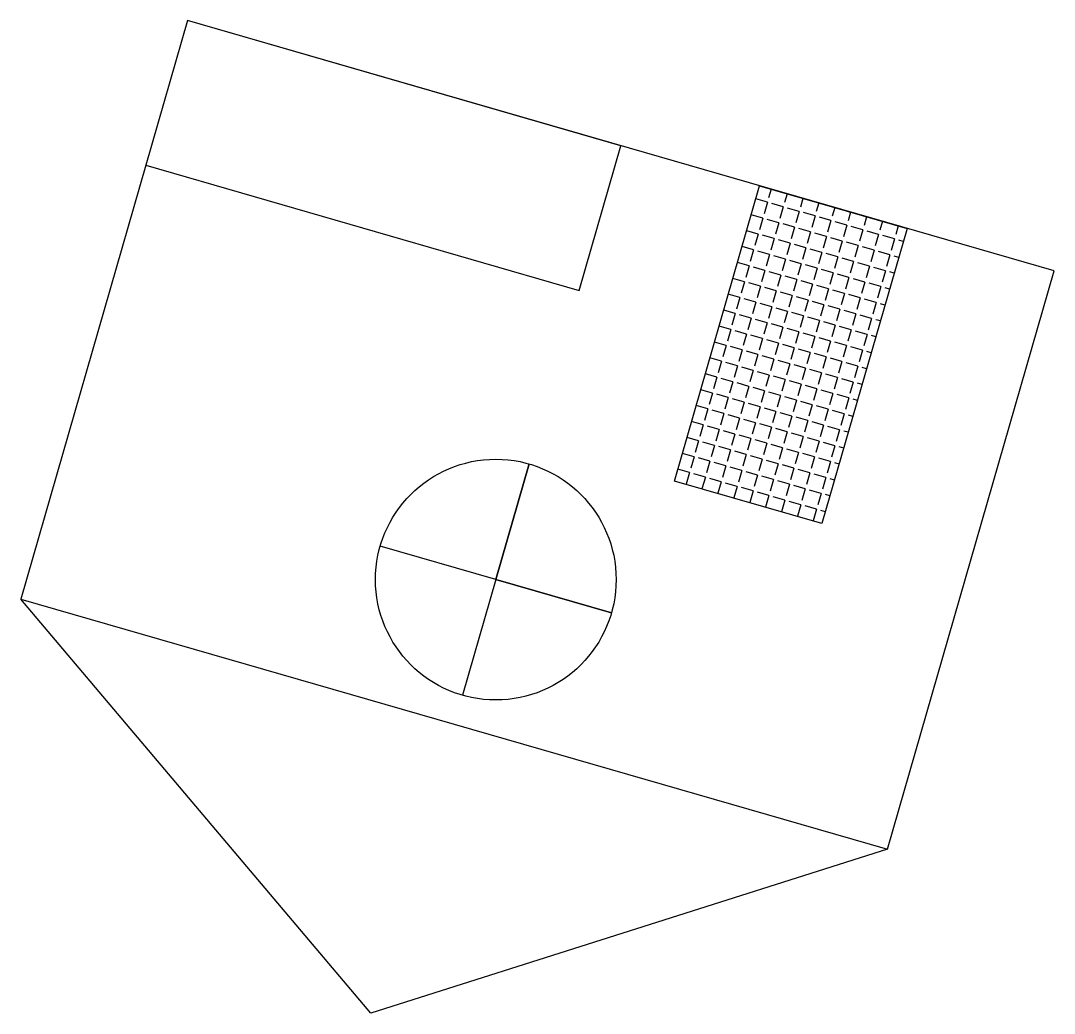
# Model space of a CAD drawing. Header units: inches. Extents: x -26.2 to -9, y 53.7 to 70.2.
import ezdxf

# ---------------------------------------------------------------- set-up
doc = ezdxf.new("R2010")
doc.units = ezdxf.units.IN
doc.header["$MEASUREMENT"] = 0

msp = doc.modelspace()

# ---------------------------------------------------------------- hatches: boundary and pattern name
h = msp.add_hatch()
h.set_pattern_fill('ANGLE', color=256, angle=163.9058)
h.set_pattern_definition([(163.9058, (-2.84468, 69.49123), (-0.0762347, -0.264222), [0.2, -0.075]), (253.9058, (-2.84468, 69.49123), (0.264222, -0.0762347), [0.2, -0.075])])
h.paths.add_polyline_path([(-11.483, 66.78), (-13.936, 67.487), (-15.35, 62.584), (-12.898, 61.876)])

# ---------------------------------------------------------------- linework, layer by layer
for p, q in [((-15.35, 62.584), (-13.936, 67.487)), ((-13.936, 67.487), (-11.483, 66.78)), ((-11.483, 66.78), (-12.898, 61.876)), ((-17.766, 62.868), (-18.874, 59.025)), ((-18.32, 60.946), (-17.766, 62.868)), ((-12.898, 61.876), (-15.35, 62.584)), ((-16.398, 60.392), (-20.242, 61.501)), ((-18.32, 60.946), (-16.398, 60.392)), ((-20.399, 53.74), (-26.219, 60.623)), ((-11.807, 56.465), (-20.399, 53.74))]:
    msp.add_line(p, q)
for points in [[(-9.035, 66.073), (-23.447, 70.232), (-26.219, 60.623), (-11.807, 56.465)], [(-16.241, 68.152), (-23.447, 70.232), (-24.14, 67.83), (-16.934, 65.75)]]:
    msp.add_lwpolyline(points, close=True)
msp.add_circle((-18.32, 60.946), 2)

doc.saveas('drawing.dxf')
